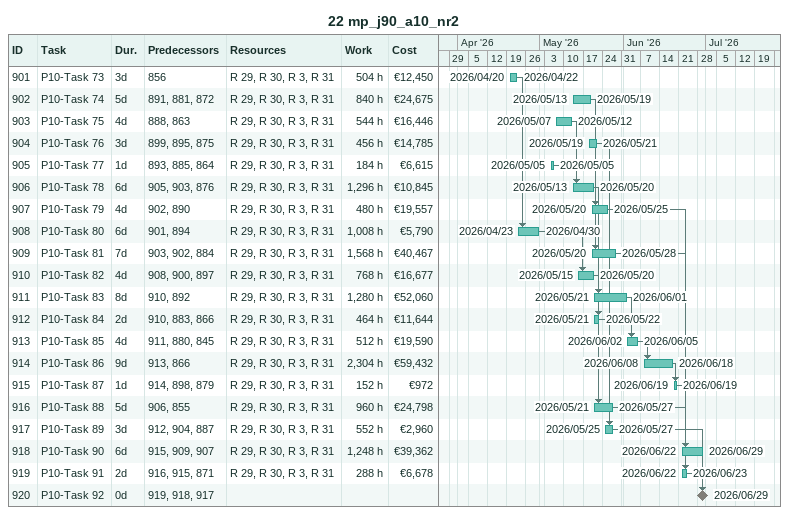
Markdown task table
22 mp_j90_a10_nr2

| ID | Task | Duration | Start | Finish | Predecessors | Resources | Work (h) | Cost (€) |
|---|---|---|---|---|---|---|---|---|
| 901 | P10-Task 73 | 3d | 2026-04-20 | 2026-04-22 | 856 | R 29, R 30, R 3, R 31 | 504 | 12450 |
| 902 | P10-Task 74 | 5d | 2026-05-13 | 2026-05-19 | 891, 881, 872 | R 29, R 30, R 3, R 31 | 840 | 24675 |
| 903 | P10-Task 75 | 4d | 2026-05-07 | 2026-05-12 | 888, 863 | R 29, R 30, R 3, R 31 | 544 | 16446 |
| 904 | P10-Task 76 | 3d | 2026-05-19 | 2026-05-21 | 899, 895, 875 | R 29, R 30, R 3, R 31 | 456 | 14785 |
| 905 | P10-Task 77 | 1d | 2026-05-05 | 2026-05-05 | 893, 885, 864 | R 29, R 30, R 3, R 31 | 184 | 6615 |
| 906 | P10-Task 78 | 6d | 2026-05-13 | 2026-05-20 | 905, 903, 876 | R 29, R 30, R 3, R 31 | 1296 | 10845 |
| 907 | P10-Task 79 | 4d | 2026-05-20 | 2026-05-25 | 902, 890 | R 29, R 30, R 3, R 31 | 480 | 19557 |
| 908 | P10-Task 80 | 6d | 2026-04-23 | 2026-04-30 | 901, 894 | R 29, R 30, R 3, R 31 | 1008 | 5790 |
| 909 | P10-Task 81 | 7d | 2026-05-20 | 2026-05-28 | 903, 902, 884 | R 29, R 30, R 3, R 31 | 1568 | 40467 |
| 910 | P10-Task 82 | 4d | 2026-05-15 | 2026-05-20 | 908, 900, 897 | R 29, R 30, R 3, R 31 | 768 | 16677 |
| 911 | P10-Task 83 | 8d | 2026-05-21 | 2026-06-01 | 910, 892 | R 29, R 30, R 3, R 31 | 1280 | 52060 |
| 912 | P10-Task 84 | 2d | 2026-05-21 | 2026-05-22 | 910, 883, 866 | R 29, R 30, R 3, R 31 | 464 | 11644 |
| 913 | P10-Task 85 | 4d | 2026-06-02 | 2026-06-05 | 911, 880, 845 | R 29, R 30, R 3, R 31 | 512 | 19590 |
| 914 | P10-Task 86 | 9d | 2026-06-08 | 2026-06-18 | 913, 866 | R 29, R 30, R 3, R 31 | 2304 | 59432 |
| 915 | P10-Task 87 | 1d | 2026-06-19 | 2026-06-19 | 914, 898, 879 | R 29, R 30, R 3, R 31 | 152 | 972 |
| 916 | P10-Task 88 | 5d | 2026-05-21 | 2026-05-27 | 906, 855 | R 29, R 30, R 3, R 31 | 960 | 24798 |
| 917 | P10-Task 89 | 3d | 2026-05-25 | 2026-05-27 | 912, 904, 887 | R 29, R 30, R 3, R 31 | 552 | 2960 |
| 918 | P10-Task 90 | 6d | 2026-06-22 | 2026-06-29 | 915, 909, 907 | R 29, R 30, R 3, R 31 | 1248 | 39362 |
| 919 | P10-Task 91 | 2d | 2026-06-22 | 2026-06-23 | 916, 915, 871 | R 29, R 30, R 3, R 31 | 288 | 6678 |
| 920 | P10-Task 92 | 0d | 2026-06-29 | 2026-06-29 | 919, 918, 917 |  |  |  |
